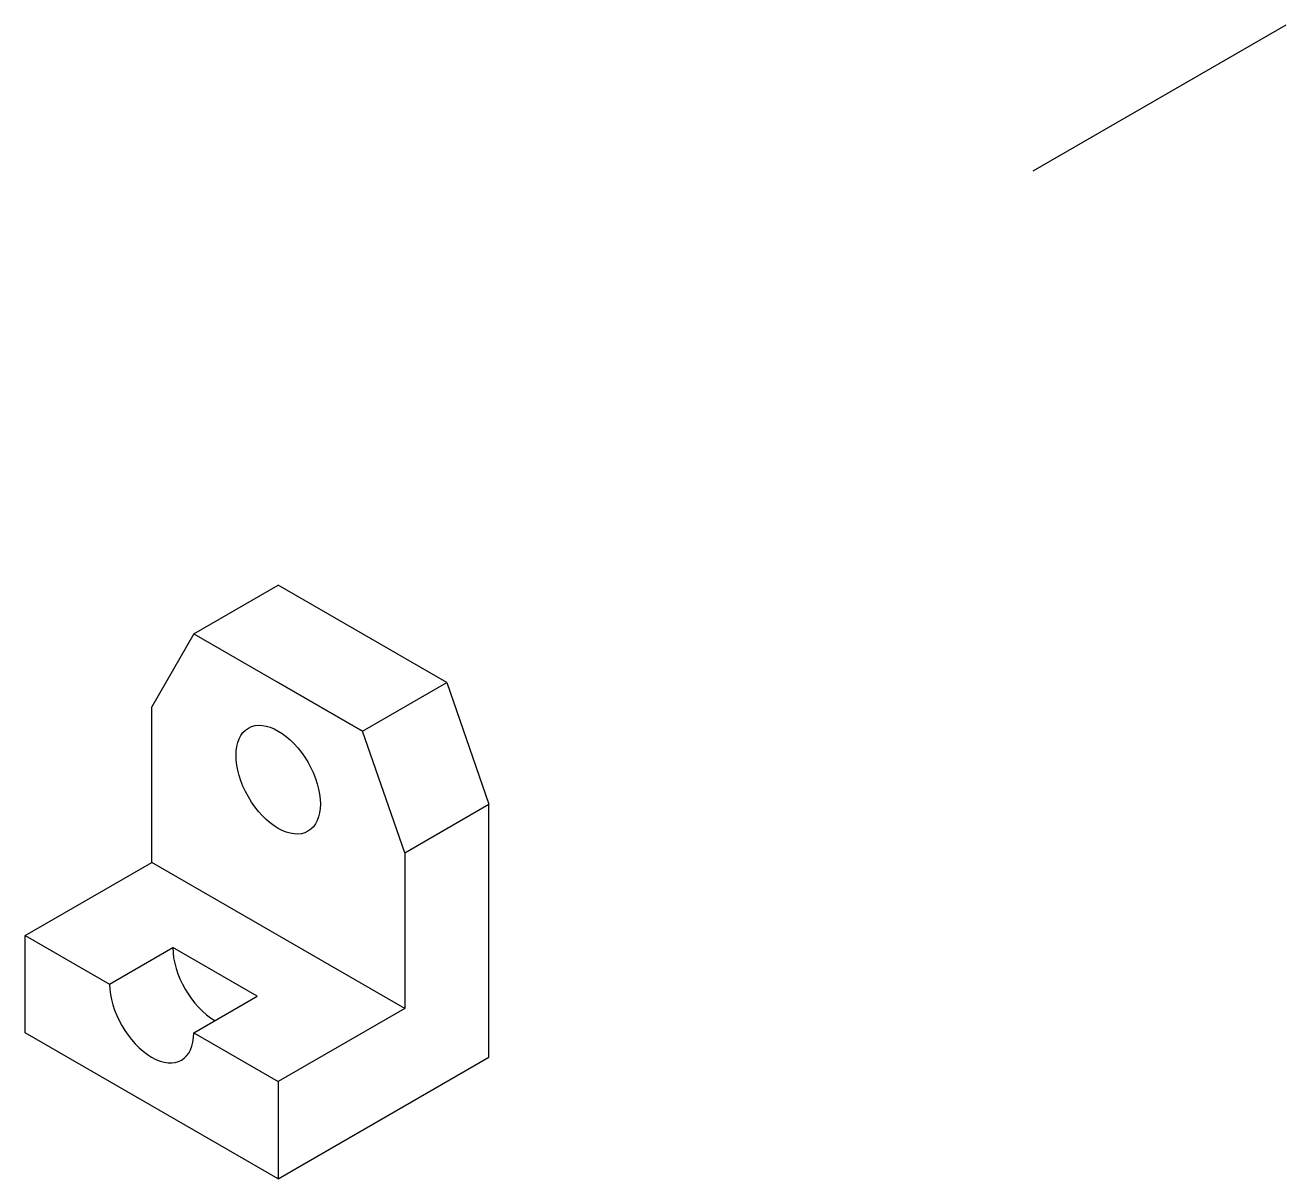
# Model space of a CAD drawing. Header units: millimetres. Extents: x 91 to 350, y 97 to 334.
import ezdxf

# ---------------------------------------------------------------- set-up
doc = ezdxf.new("R2010")
doc.units = ezdxf.units.MM

msp = doc.modelspace()

# ---------------------------------------------------------------- linework, layer by layer
for p, q in [((350.24, 333.81), (298.28, 303.81)), ((125.94, 208.79), (143.27, 218.79)), ((177.91, 198.79), (143.27, 218.79)), ((125.94, 208.79), (117.28, 193.79)), ((125.94, 208.79), (160.59, 188.79)), ((125.94, 208.79), (160.59, 188.79)), ((160.59, 188.79), (143.27, 198.79)), ((160.59, 188.79), (177.91, 198.79)), ((177.91, 198.79), (186.57, 173.79)), ((117.28, 161.79), (117.28, 193.79)), ((169.25, 163.79), (160.59, 188.79)), ((169.25, 163.79), (186.57, 173.79)), ((186.57, 121.79), (186.57, 173.79)), ((169.25, 163.79), (169.25, 131.79)), ((91.3, 146.79), (117.28, 161.79)), ((169.25, 131.79), (117.28, 161.79)), ((91.3, 126.79), (91.3, 146.79)), ((91.3, 146.79), (108.62, 136.79)), ((108.62, 136.79), (121.61, 144.29)), ((138.94, 134.29), (121.61, 144.29)), ((125.94, 126.79), (138.94, 134.29)), ((169.25, 131.79), (143.27, 116.79)), ((143.27, 96.79), (91.3, 126.79)), ((125.94, 126.79), (143.27, 116.79)), ((143.27, 96.79), (186.57, 121.79)), ((143.27, 116.79), (143.27, 96.79))]:
    msp.add_line(p, q)
msp.add_ellipse((143.27, 178.79), major_axis=(6.12, -10.61), ratio=0.57735)
for centre, end_param in [((130.28, 139.29), 5.497787), ((117.28, 131.79), 7.068583)]:
    msp.add_ellipse(centre, major_axis=(6.12, -10.61), ratio=0.57735, start_param=3.926991, end_param=end_param)

doc.saveas('drawing.dxf')
